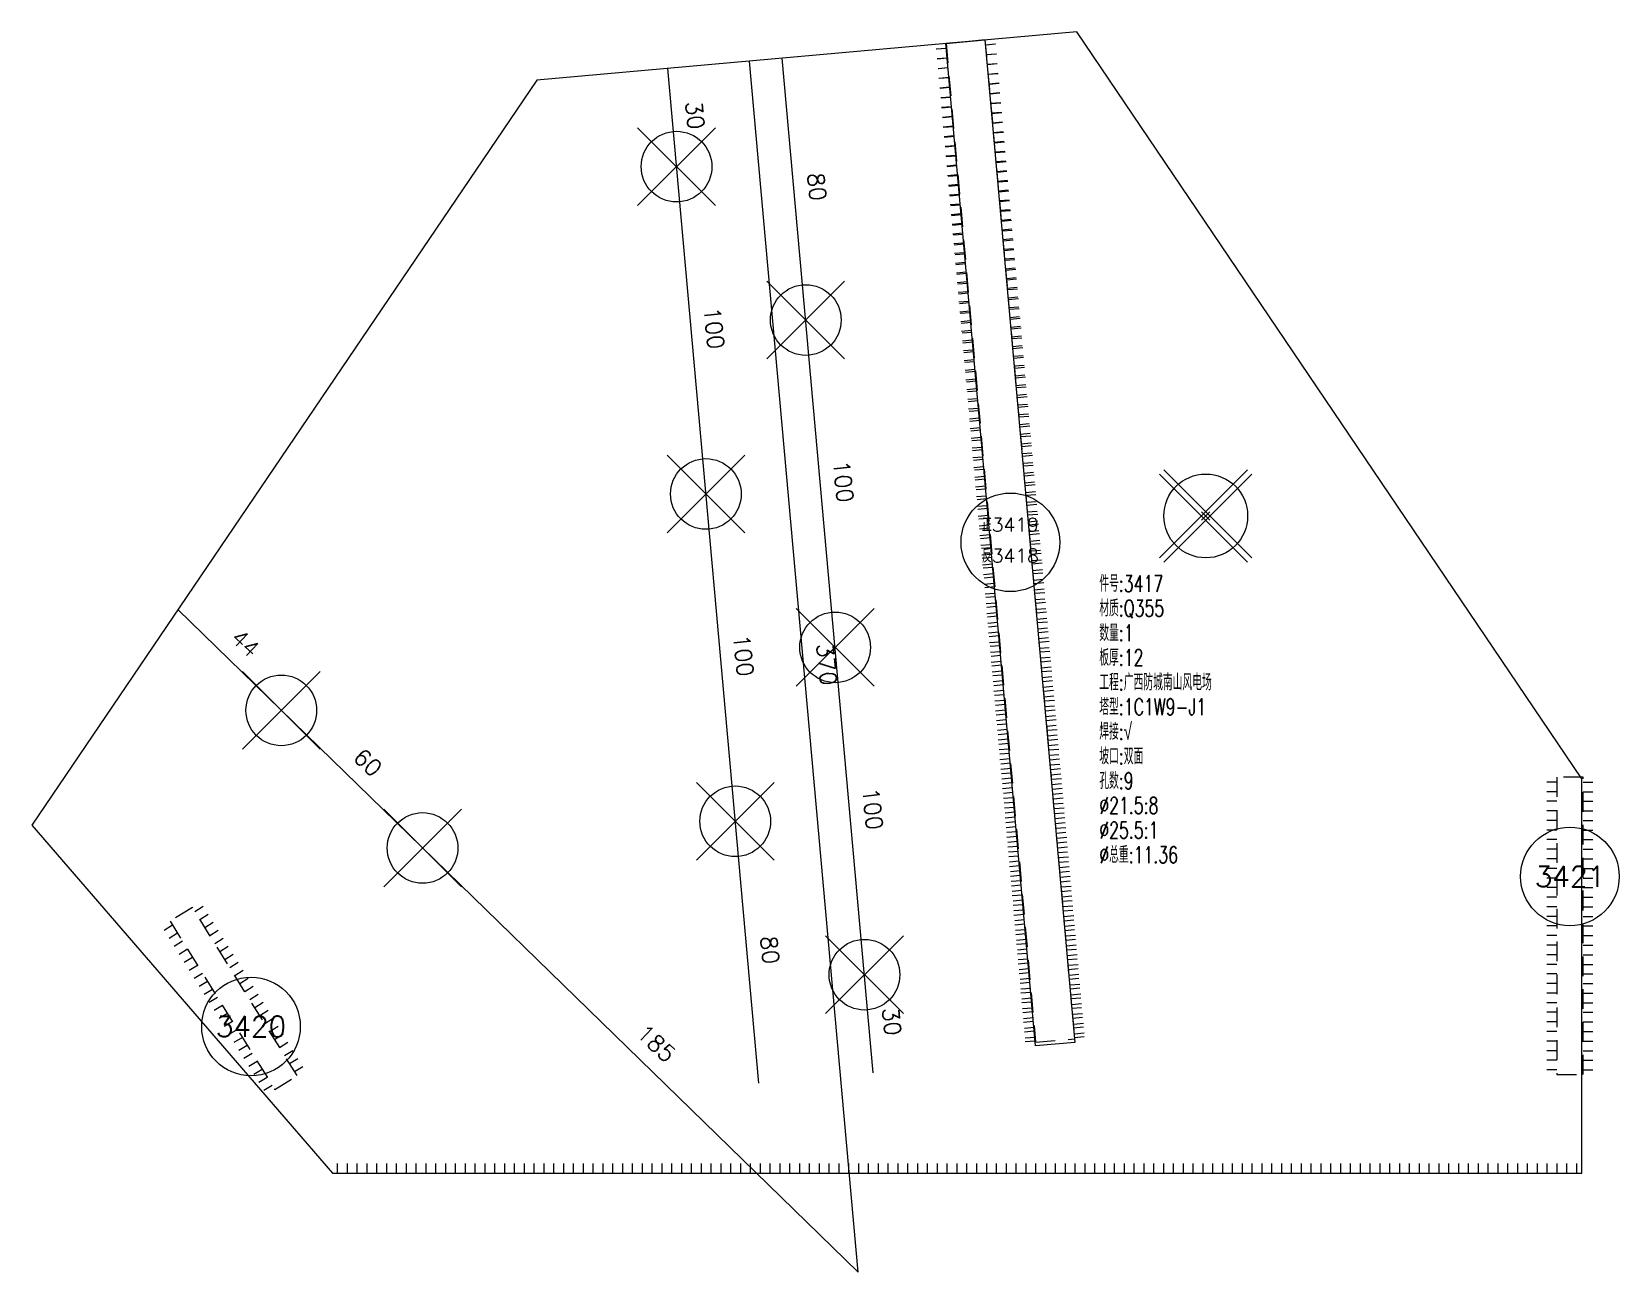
# Model space of a CAD drawing. Extents: x -105 to 10956, y -4548 to 9487.
# Drawn here: x 2144.4 to 2627.3, y -1758.8 to -1381.3 of the extents above; entities that cross this region are included whole.
import ezdxf
from ezdxf.enums import TextEntityAlignment as Align

# ---------------------------------------------------------------- set-up
doc = ezdxf.new("R2010")
doc.units = 0
doc.header["$MEASUREMENT"] = 0
doc.linetypes.add('长虚线', pattern=[10, 6, -4])
for name, color, linetype, lineweight in [('1', 7, 'CONTINUOUS', 25), ('2', 7, 'CONTINUOUS', 25), ('3', 7, 'CONTINUOUS', 25)]:
    doc.layers.add(name, color=color, linetype=linetype, lineweight=lineweight)
doc.styles.get("Standard").update_dxf_attribs({"font": 'simplex.shx', "width": 0.7, "height": 3, "bigfont": 'gbhzfs.shx'})

msp = doc.modelspace()

# ---------------------------------------------------------------- linework, layer by layer
at = {"layer": '1', "color": 7, "linetype": 'Continuous', "lineweight": 18}
for p, q in [((2462.32789, -1381.33415), (2297.98682, -1396.0655)), ((2615.88147, -1608.66338), (2462.32789, -1381.33415)), ((2297.98682, -1396.0655), (2144.35278, -1622.75991)), ((2615.88147, -1728.66338), (2615.88147, -1608.66338)), ((2144.35278, -1622.75991), (2235.88147, -1728.66338)), ((2235.88147, -1728.66338), (2615.88147, -1728.66338))]:
    msp.add_line(p, q, dxfattribs=at)
at = {"layer": '1', "color": 7, "linetype": 'Continuous', "lineweight": 13}
for p, q in [((2328.68051, -1434.19946), (2352.33051, -1410.54946)), ((2352.33051, -1434.19946), (2328.68051, -1410.54946)), ((2368.00479, -1480.87496), (2391.65479, -1457.22496)), ((2391.65479, -1480.87496), (2368.00479, -1457.22496)), ((2337.60861, -1533.80011), (2361.25861, -1510.15011)), ((2361.25861, -1533.80011), (2337.60861, -1510.15011)), ((2487.48131, -1541.41338), (2514.25631, -1514.63838)), ((2514.25631, -1542.68838), (2487.48131, -1515.91338)), ((2515.53131, -1541.41338), (2488.75631, -1514.63838)), ((2488.75631, -1542.68838), (2515.53131, -1515.91338)), ((2500.23131, -1529.93838), (2502.78131, -1527.38838)), ((2502.78131, -1529.93838), (2500.23131, -1527.38838)), ((2376.93287, -1580.4756), (2400.58287, -1556.8256)), ((2400.58287, -1580.4756), (2376.93287, -1556.8256)), ((2208.44506, -1599.64827), (2232.09506, -1575.99827)), ((2232.09506, -1599.64827), (2208.44506, -1575.99827)), ((2346.53669, -1633.40076), (2370.18669, -1609.75076)), ((2370.18669, -1633.40076), (2346.53669, -1609.75076)), ((2251.42249, -1641.51639), (2275.07249, -1617.86639)), ((2275.07249, -1641.51639), (2251.42249, -1617.86639)), ((2385.86097, -1680.07625), (2409.51097, -1656.42625)), ((2409.51097, -1680.07625), (2385.86097, -1656.42625))]:
    msp.add_line(p, q, dxfattribs=at)
for centre, radius in [((2340.50551, -1422.37446), 10.75), ((2379.82979, -1469.04996), 10.75), ((2349.43361, -1521.97511), 10.75), ((2501.50631, -1528.66338), 12.75), ((2388.75787, -1568.6506), 10.75), ((2220.27006, -1587.82327), 10.75), ((2358.36169, -1621.57576), 10.75), ((2263.24749, -1629.69139), 10.75), ((2397.68597, -1668.25125), 10.75)]:
    msp.add_circle(centre, radius, dxfattribs=at)
at = {"layer": '2', "color": 9, "linetype": 'Continuous', "lineweight": 13}
for p, q in [((2395.76122, -1758.78471), (2362.72726, -1390.26224)), ((2400.36439, -1698.1315), (2372.6873, -1389.36943)), ((2365.50421, -1701.25628), (2337.82712, -1392.49426)), ((2395.76122, -1758.78471), (2188.80421, -1557.1697))]:
    msp.add_line(p, q, dxfattribs=at)
at = {"layer": '2', "color": 7, "linetype": 'Continuous', "lineweight": 13}
for p, q in [((2237.37753, -1728.66338), (2237.37753, -1725.66338)), ((2240.36966, -1728.66338), (2240.36966, -1725.66338)), ((2243.36178, -1728.66338), (2243.36178, -1725.66338)), ((2246.35391, -1728.66338), (2246.35391, -1725.66338)), ((2249.34604, -1728.66338), (2249.34604, -1725.66338)), ((2252.33816, -1728.66338), (2252.33816, -1725.66338)), ((2255.33029, -1728.66338), (2255.33029, -1725.66338)), ((2258.32241, -1728.66338), (2258.32241, -1725.66338)), ((2261.31454, -1728.66338), (2261.31454, -1725.66338)), ((2264.30667, -1728.66338), (2264.30667, -1725.66338)), ((2267.29879, -1728.66338), (2267.29879, -1725.66338)), ((2270.29092, -1728.66338), (2270.29092, -1725.66338)), ((2273.28304, -1728.66338), (2273.28304, -1725.66338)), ((2276.27517, -1728.66338), (2276.27517, -1725.66338)), ((2279.2673, -1728.66338), (2279.2673, -1725.66338)), ((2282.25942, -1728.66338), (2282.25942, -1725.66338)), ((2285.25155, -1728.66338), (2285.25155, -1725.66338)), ((2288.24367, -1728.66338), (2288.24367, -1725.66338)), ((2291.2358, -1728.66338), (2291.2358, -1725.66338)), ((2294.22793, -1728.66338), (2294.22793, -1725.66338)), ((2297.22005, -1728.66338), (2297.22005, -1725.66338)), ((2300.21218, -1728.66338), (2300.21218, -1725.66338)), ((2303.2043, -1728.66338), (2303.2043, -1725.66338)), ((2306.19643, -1728.66338), (2306.19643, -1725.66338)), ((2309.18856, -1728.66338), (2309.18856, -1725.66338)), ((2312.18068, -1728.66338), (2312.18068, -1725.66338)), ((2315.17281, -1728.66338), (2315.17281, -1725.66338)), ((2318.16493, -1728.66338), (2318.16493, -1725.66338)), ((2321.15706, -1728.66338), (2321.15706, -1725.66338)), ((2324.14919, -1728.66338), (2324.14919, -1725.66338)), ((2327.14131, -1728.66338), (2327.14131, -1725.66338)), ((2330.13344, -1728.66338), (2330.13344, -1725.66338)), ((2333.12556, -1728.66338), (2333.12556, -1725.66338)), ((2336.11769, -1728.66338), (2336.11769, -1725.66338)), ((2339.10982, -1728.66338), (2339.10982, -1725.66338)), ((2342.10194, -1728.66338), (2342.10194, -1725.66338)), ((2345.09407, -1728.66338), (2345.09407, -1725.66338)), ((2348.08619, -1728.66338), (2348.08619, -1725.66338)), ((2351.07832, -1728.66338), (2351.07832, -1725.66338)), ((2354.07045, -1728.66338), (2354.07045, -1725.66338)), ((2357.06257, -1728.66338), (2357.06257, -1725.66338)), ((2360.0547, -1728.66338), (2360.0547, -1725.66338)), ((2363.04682, -1728.66338), (2363.04682, -1725.66338)), ((2366.03895, -1728.66338), (2366.03895, -1725.66338)), ((2369.03108, -1728.66338), (2369.03108, -1725.66338)), ((2372.0232, -1728.66338), (2372.0232, -1725.66338)), ((2375.01533, -1728.66338), (2375.01533, -1725.66338)), ((2378.00745, -1728.66338), (2378.00745, -1725.66338)), ((2380.99958, -1728.66338), (2380.99958, -1725.66338)), ((2383.99171, -1728.66338), (2383.99171, -1725.66338)), ((2386.98383, -1728.66338), (2386.98383, -1725.66338)), ((2389.97596, -1728.66338), (2389.97596, -1725.66338)), ((2392.96808, -1728.66338), (2392.96808, -1725.66338)), ((2395.96021, -1728.66338), (2395.96021, -1725.66338)), ((2398.95234, -1728.66338), (2398.95234, -1725.66338)), ((2401.94446, -1728.66338), (2401.94446, -1725.66338)), ((2404.93659, -1728.66338), (2404.93659, -1725.66338)), ((2407.92871, -1728.66338), (2407.92871, -1725.66338)), ((2410.92084, -1728.66338), (2410.92084, -1725.66338)), ((2413.91297, -1728.66338), (2413.91297, -1725.66338)), ((2416.90509, -1728.66338), (2416.90509, -1725.66338)), ((2419.89722, -1728.66338), (2419.89722, -1725.66338)), ((2422.88934, -1728.66338), (2422.88934, -1725.66338)), ((2425.88147, -1728.66338), (2425.88147, -1725.66338)), ((2428.8736, -1728.66338), (2428.8736, -1725.66338)), ((2431.86572, -1728.66338), (2431.86572, -1725.66338)), ((2434.85785, -1728.66338), (2434.85785, -1725.66338)), ((2437.84997, -1728.66338), (2437.84997, -1725.66338)), ((2440.8421, -1728.66338), (2440.8421, -1725.66338)), ((2443.83423, -1728.66338), (2443.83423, -1725.66338)), ((2446.82635, -1728.66338), (2446.82635, -1725.66338)), ((2449.81848, -1728.66338), (2449.81848, -1725.66338)), ((2452.8106, -1728.66338), (2452.8106, -1725.66338)), ((2455.80273, -1728.66338), (2455.80273, -1725.66338)), ((2458.79486, -1728.66338), (2458.79486, -1725.66338)), ((2461.78698, -1728.66338), (2461.78698, -1725.66338)), ((2464.77911, -1728.66338), (2464.77911, -1725.66338)), ((2467.77123, -1728.66338), (2467.77123, -1725.66338)), ((2470.76336, -1728.66338), (2470.76336, -1725.66338)), ((2473.75548, -1728.66338), (2473.75548, -1725.66338)), ((2476.74761, -1728.66338), (2476.74761, -1725.66338)), ((2479.73974, -1728.66338), (2479.73974, -1725.66338)), ((2482.73186, -1728.66338), (2482.73186, -1725.66338)), ((2485.72399, -1728.66338), (2485.72399, -1725.66338)), ((2488.71611, -1728.66338), (2488.71611, -1725.66338)), ((2491.70824, -1728.66338), (2491.70824, -1725.66338)), ((2494.70037, -1728.66338), (2494.70037, -1725.66338)), ((2497.69249, -1728.66338), (2497.69249, -1725.66338)), ((2500.68462, -1728.66338), (2500.68462, -1725.66338)), ((2503.67674, -1728.66338), (2503.67674, -1725.66338)), ((2506.66887, -1728.66338), (2506.66887, -1725.66338)), ((2509.661, -1728.66338), (2509.661, -1725.66338)), ((2512.65312, -1728.66338), (2512.65312, -1725.66338)), ((2515.64525, -1728.66338), (2515.64525, -1725.66338)), ((2518.63737, -1728.66338), (2518.63737, -1725.66338)), ((2521.6295, -1728.66338), (2521.6295, -1725.66338)), ((2524.62163, -1728.66338), (2524.62163, -1725.66338)), ((2527.61375, -1728.66338), (2527.61375, -1725.66338)), ((2530.60588, -1728.66338), (2530.60588, -1725.66338)), ((2533.598, -1728.66338), (2533.598, -1725.66338)), ((2536.59013, -1728.66338), (2536.59013, -1725.66338)), ((2539.58226, -1728.66338), (2539.58226, -1725.66338)), ((2542.57438, -1728.66338), (2542.57438, -1725.66338)), ((2545.56651, -1728.66338), (2545.56651, -1725.66338)), ((2548.55863, -1728.66338), (2548.55863, -1725.66338)), ((2551.55076, -1728.66338), (2551.55076, -1725.66338)), ((2554.54289, -1728.66338), (2554.54289, -1725.66338)), ((2557.53501, -1728.66338), (2557.53501, -1725.66338)), ((2560.52714, -1728.66338), (2560.52714, -1725.66338)), ((2563.51926, -1728.66338), (2563.51926, -1725.66338)), ((2566.51139, -1728.66338), (2566.51139, -1725.66338)), ((2569.50352, -1728.66338), (2569.50352, -1725.66338)), ((2572.49564, -1728.66338), (2572.49564, -1725.66338)), ((2575.48777, -1728.66338), (2575.48777, -1725.66338)), ((2578.47989, -1728.66338), (2578.47989, -1725.66338)), ((2581.47202, -1728.66338), (2581.47202, -1725.66338)), ((2584.46415, -1728.66338), (2584.46415, -1725.66338)), ((2587.45627, -1728.66338), (2587.45627, -1725.66338)), ((2590.4484, -1728.66338), (2590.4484, -1725.66338)), ((2593.44052, -1728.66338), (2593.44052, -1725.66338)), ((2596.43265, -1728.66338), (2596.43265, -1725.66338)), ((2599.42478, -1728.66338), (2599.42478, -1725.66338)), ((2602.4169, -1728.66338), (2602.4169, -1725.66338)), ((2605.40903, -1728.66338), (2605.40903, -1725.66338)), ((2608.40115, -1728.66338), (2608.40115, -1725.66338)), ((2611.39328, -1728.66338), (2611.39328, -1725.66338)), ((2614.38541, -1728.66338), (2614.38541, -1725.66338))]:
    msp.add_line(p, q, dxfattribs=at)
at = {"layer": '3', "color": 7, "linetype": 'Continuous', "lineweight": 13}
for p, q in [((2434.47639, -1385.32315), (2437.46441, -1385.0553)), ((2422.52431, -1386.39452), (2419.53629, -1386.66237)), ((2422.78974, -1389.35558), (2419.80172, -1389.62343)), ((2434.74181, -1388.28421), (2437.72983, -1388.01636)), ((2423.05516, -1392.31664), (2420.06714, -1392.58449)), ((2423.32059, -1395.2777), (2420.33257, -1395.54555)), ((2435.00724, -1391.24526), (2437.99526, -1390.97742)), ((2435.27266, -1394.20632), (2438.26068, -1393.93848)), ((2423.58601, -1398.23876), (2420.59799, -1398.50661)), ((2435.53809, -1397.16738), (2438.52611, -1396.89954)), ((2435.80352, -1400.12844), (2438.79154, -1399.8606)), ((2423.85144, -1401.19982), (2420.86342, -1401.46767)), ((2424.11687, -1404.16088), (2421.12885, -1404.42873)), ((2436.06894, -1403.0895), (2439.05696, -1402.82166)), ((2424.38229, -1407.12194), (2421.39427, -1407.38979)), ((2424.64772, -1410.083), (2421.6597, -1410.35085)), ((2436.33437, -1406.05056), (2439.32239, -1405.78272)), ((2436.5998, -1409.01162), (2439.58781, -1408.74378)), ((2424.91314, -1413.04406), (2421.92512, -1413.31191)), ((2436.86522, -1411.97268), (2439.85324, -1411.70484)), ((2437.13065, -1414.93374), (2440.11867, -1414.6659)), ((2425.17857, -1416.00512), (2422.19055, -1416.27297)), ((2425.444, -1418.96618), (2422.45598, -1419.23402)), ((2437.39607, -1417.8948), (2440.38409, -1417.62696)), ((2425.70942, -1421.92724), (2422.7214, -1422.19508)), ((2437.6615, -1420.85586), (2440.64952, -1420.58802)), ((2437.92693, -1423.81692), (2440.91494, -1423.54908)), ((2425.97485, -1424.8883), (2422.98683, -1425.15614)), ((2426.24027, -1427.84936), (2423.25226, -1428.1172)), ((2438.19235, -1426.77798), (2441.18037, -1426.51014)), ((2438.45778, -1429.73904), (2441.4458, -1429.4712)), ((2426.5057, -1430.81042), (2423.51768, -1431.07826)), ((2426.77113, -1433.77148), (2423.78311, -1434.03932)), ((2438.7232, -1432.7001), (2441.71122, -1432.43226)), ((2427.03655, -1436.73254), (2424.04853, -1437.00038)), ((2438.98863, -1435.66116), (2441.97665, -1435.39331)), ((2439.25406, -1438.62222), (2442.24208, -1438.35437)), ((2427.30198, -1439.6936), (2424.31396, -1439.96144)), ((2427.5674, -1442.65466), (2424.57939, -1442.9225)), ((2439.51948, -1441.58328), (2442.5075, -1441.31543)), ((2427.83283, -1445.61572), (2424.84481, -1445.88356)), ((2428.09826, -1448.57678), (2425.11024, -1448.84462)), ((2439.78491, -1444.54434), (2442.77293, -1444.27649)), ((2440.05033, -1447.5054), (2443.03835, -1447.23755)), ((2428.36368, -1451.53784), (2425.37566, -1451.80568)), ((2440.31576, -1450.46646), (2443.30378, -1450.19861)), ((2440.58119, -1453.42752), (2443.56921, -1453.15967)), ((2428.62911, -1454.4989), (2425.64109, -1454.76674)), ((2428.89454, -1457.45996), (2425.90652, -1457.7278)), ((2440.84661, -1456.38858), (2443.83463, -1456.12073)), ((2429.15996, -1460.42101), (2426.17194, -1460.68886)), ((2441.11204, -1459.34964), (2444.10006, -1459.08179)), ((2441.37746, -1462.3107), (2444.36548, -1462.04285)), ((2429.42539, -1463.38207), (2426.43737, -1463.64992)), ((2429.69081, -1466.34313), (2426.70279, -1466.61098)), ((2441.64289, -1465.27176), (2444.63091, -1465.00391)), ((2441.90832, -1468.23282), (2444.89634, -1467.96497)), ((2429.95624, -1469.30419), (2426.96822, -1469.57204)), ((2430.22167, -1472.26525), (2427.23365, -1472.5331)), ((2442.17374, -1471.19388), (2445.16176, -1470.92603)), ((2430.48709, -1475.22631), (2427.49907, -1475.49416)), ((2442.43917, -1474.15493), (2445.42719, -1473.88709)), ((2442.70459, -1477.11599), (2445.69261, -1476.84815)), ((2430.75252, -1478.18737), (2427.7645, -1478.45522)), ((2431.01794, -1481.14843), (2428.02992, -1481.41628)), ((2442.97002, -1480.07705), (2445.95804, -1479.80921)), ((2431.28337, -1484.10949), (2428.29535, -1484.37734)), ((2431.5488, -1487.07055), (2428.56078, -1487.3384)), ((2443.23545, -1483.03811), (2446.22347, -1482.77027)), ((2443.50087, -1485.99917), (2446.48889, -1485.73133)), ((2431.81422, -1490.03161), (2428.8262, -1490.29946)), ((2443.7663, -1488.96023), (2446.75432, -1488.69239)), ((2444.03173, -1491.92129), (2447.01974, -1491.65345)), ((2432.07965, -1492.99267), (2429.09163, -1493.26052)), ((2432.34507, -1495.95373), (2429.35705, -1496.22158)), ((2444.29715, -1494.88235), (2447.28517, -1494.61451)), ((2432.6105, -1498.91479), (2429.62248, -1499.18263)), ((2432.87593, -1501.87585), (2429.88791, -1502.14369)), ((2444.56258, -1497.84341), (2447.5506, -1497.57557)), ((2444.828, -1500.80447), (2447.81602, -1500.53663)), ((2433.14135, -1504.83691), (2430.15333, -1505.10475)), ((2445.09343, -1503.76553), (2448.08145, -1503.49769)), ((2445.35886, -1506.72659), (2448.34687, -1506.45875)), ((2433.40678, -1507.79797), (2430.41876, -1508.06581)), ((2433.6722, -1510.75903), (2430.68419, -1511.02687)), ((2445.62428, -1509.68765), (2448.6123, -1509.41981)), ((2433.93763, -1513.72009), (2430.94961, -1513.98793)), ((2445.88971, -1512.64871), (2448.87773, -1512.38087)), ((2446.15513, -1515.60977), (2449.14315, -1515.34193)), ((2434.20306, -1516.68115), (2431.21504, -1516.94899)), ((2434.46848, -1519.64221), (2431.48046, -1519.91005)), ((2446.42056, -1518.57083), (2449.40858, -1518.30298)), ((2446.68599, -1521.53189), (2449.67401, -1521.26404)), ((2434.73391, -1522.60327), (2431.74589, -1522.87111)), ((2434.99934, -1525.56433), (2432.01132, -1525.83217)), ((2446.95141, -1524.49295), (2449.93943, -1524.2251)), ((2435.26476, -1528.52539), (2432.27674, -1528.79323)), ((2447.21684, -1527.45401), (2450.20486, -1527.18616)), ((2447.48226, -1530.41507), (2450.47028, -1530.14722)), ((2435.53019, -1531.48645), (2432.54217, -1531.75429)), ((2435.79561, -1534.44751), (2432.80759, -1534.71535)), ((2447.74769, -1533.37613), (2450.73571, -1533.10828)), ((2436.06104, -1537.40857), (2433.07302, -1537.67641)), ((2436.32647, -1540.36963), (2433.33845, -1540.63747)), ((2448.01312, -1536.33719), (2451.00114, -1536.06934)), ((2448.27854, -1539.29825), (2451.26656, -1539.0304)), ((2436.59189, -1543.33068), (2433.60387, -1543.59853)), ((2448.54397, -1542.25931), (2451.53199, -1541.99146)), ((2448.80939, -1545.22037), (2451.79741, -1544.95252)), ((2436.85732, -1546.29174), (2433.8693, -1546.55959)), ((2437.12274, -1549.2528), (2434.13472, -1549.52065)), ((2449.07482, -1548.18143), (2452.06284, -1547.91358)), ((2437.38817, -1552.21386), (2434.40015, -1552.48171)), ((2449.34025, -1551.14249), (2452.32827, -1550.87464)), ((2449.60567, -1554.10354), (2452.59369, -1553.8357)), ((2437.6536, -1555.17492), (2434.66558, -1555.44277)), ((2437.91902, -1558.13598), (2434.931, -1558.40383)), ((2449.8711, -1557.0646), (2452.85912, -1556.79676)), ((2450.13653, -1560.02566), (2453.12454, -1559.75782)), ((2438.18445, -1561.09704), (2435.19643, -1561.36489)), ((2438.44987, -1564.0581), (2435.46185, -1564.32595)), ((2450.40195, -1562.98672), (2453.38997, -1562.71888)), ((2438.7153, -1567.01916), (2435.72728, -1567.28701)), ((2450.66738, -1565.94778), (2453.6554, -1565.67994)), ((2450.9328, -1568.90884), (2453.92082, -1568.641)), ((2438.98073, -1569.98022), (2435.99271, -1570.24807)), ((2439.24615, -1572.94128), (2436.25813, -1573.20913)), ((2451.19823, -1571.8699), (2454.18625, -1571.60206)), ((2439.51158, -1575.90234), (2436.52356, -1576.17019)), ((2439.777, -1578.8634), (2436.78899, -1579.13125)), ((2451.46366, -1574.83096), (2454.45167, -1574.56312)), ((2451.72908, -1577.79202), (2454.7171, -1577.52418)), ((2440.04243, -1581.82446), (2437.05441, -1582.0923)), ((2451.99451, -1580.75308), (2454.98253, -1580.48524)), ((2452.25993, -1583.71414), (2455.24795, -1583.4463)), ((2440.30786, -1584.78552), (2437.31984, -1585.05336)), ((2440.57328, -1587.74658), (2437.58526, -1588.01442)), ((2452.52536, -1586.6752), (2455.51338, -1586.40736)), ((2440.83871, -1590.70764), (2437.85069, -1590.97548)), ((2441.10413, -1593.6687), (2438.11612, -1593.93654)), ((2452.79079, -1589.63626), (2455.77881, -1589.36842)), ((2453.05621, -1592.59732), (2456.04423, -1592.32948)), ((2441.36956, -1596.62976), (2438.38154, -1596.8976)), ((2453.32164, -1595.55838), (2456.30966, -1595.29054)), ((2453.58706, -1598.51944), (2456.57508, -1598.25159)), ((2441.63499, -1599.59082), (2438.64697, -1599.85866)), ((2441.90041, -1602.55188), (2438.91239, -1602.81972)), ((2453.85249, -1601.4805), (2456.84051, -1601.21265)), ((2442.16584, -1605.51294), (2439.17782, -1605.78078)), ((2454.11792, -1604.44156), (2457.10594, -1604.17371)), ((2454.38334, -1607.40262), (2457.37136, -1607.13477)), ((2442.43127, -1608.474), (2439.44325, -1608.74184)), ((2442.69669, -1611.43506), (2439.70867, -1611.7029)), ((2454.64877, -1610.36368), (2457.63679, -1610.09583)), ((2442.96212, -1614.39612), (2439.9741, -1614.66396)), ((2443.22754, -1617.35718), (2440.23952, -1617.62502)), ((2454.91419, -1613.32474), (2457.90221, -1613.05689)), ((2455.17962, -1616.2858), (2458.16764, -1616.01795)), ((2443.49297, -1620.31824), (2440.50495, -1620.58608)), ((2455.44505, -1619.24686), (2458.43307, -1618.97901)), ((2455.71047, -1622.20792), (2458.69849, -1621.94007)), ((2443.7584, -1623.2793), (2440.77038, -1623.54714)), ((2444.02382, -1626.24035), (2441.0358, -1626.5082)), ((2455.9759, -1625.16898), (2458.96392, -1624.90113)), ((2444.28925, -1629.20141), (2441.30123, -1629.46926)), ((2444.55467, -1632.16247), (2441.56665, -1632.43032)), ((2456.24132, -1628.13004), (2459.22934, -1627.86219)), ((2456.50675, -1631.0911), (2459.49477, -1630.82325)), ((2444.8201, -1635.12353), (2441.83208, -1635.39138)), ((2456.77218, -1634.05216), (2459.7602, -1633.78431)), ((2457.0376, -1637.01321), (2460.02562, -1636.74537)), ((2445.08553, -1638.08459), (2442.09751, -1638.35244)), ((2445.35095, -1641.04565), (2442.36293, -1641.3135)), ((2457.30303, -1639.97427), (2460.29105, -1639.70643)), ((2445.61638, -1644.00671), (2442.62836, -1644.27456)), ((2457.56846, -1642.93533), (2460.55647, -1642.66749)), ((2457.83388, -1645.89639), (2460.8219, -1645.62855)), ((2445.8818, -1646.96777), (2442.89378, -1647.23562)), ((2446.14723, -1649.92883), (2443.15921, -1650.19668)), ((2458.09931, -1648.85745), (2461.08733, -1648.58961)), ((2458.36473, -1651.81851), (2461.35275, -1651.55067)), ((2446.41266, -1652.88989), (2443.42464, -1653.15774)), ((2446.67808, -1655.85095), (2443.69006, -1656.1188)), ((2458.63016, -1654.77957), (2461.61818, -1654.51173)), ((2446.94351, -1658.81201), (2443.95549, -1659.07986)), ((2458.89559, -1657.74063), (2461.88361, -1657.47279)), ((2459.16101, -1660.70169), (2462.14903, -1660.43385)), ((2447.20893, -1661.77307), (2444.22092, -1662.04091)), ((2447.47436, -1664.73413), (2444.48634, -1665.00197)), ((2459.42644, -1663.66275), (2462.41446, -1663.39491)), ((2447.73979, -1667.69519), (2444.75177, -1667.96303)), ((2448.00521, -1670.65625), (2445.01719, -1670.92409)), ((2459.69186, -1666.62381), (2462.67988, -1666.35597)), ((2459.95729, -1669.58487), (2462.94531, -1669.31703)), ((2448.27064, -1673.61731), (2445.28262, -1673.88515)), ((2460.22272, -1672.54593), (2463.21074, -1672.27809)), ((2460.48814, -1675.50699), (2463.47616, -1675.23915)), ((2448.53607, -1676.57837), (2445.54805, -1676.84621)), ((2448.80149, -1679.53943), (2445.81347, -1679.80727)), ((2460.75357, -1678.46805), (2463.74159, -1678.20021)), ((2449.06692, -1682.50049), (2446.0789, -1682.76833)), ((2449.33234, -1685.46155), (2446.34432, -1685.72939)), ((2461.01899, -1681.42911), (2464.00701, -1681.16126)), ((2461.28442, -1684.39017), (2464.27244, -1684.12232)), ((2449.59777, -1688.42261), (2446.60975, -1688.69045)), ((2461.54985, -1687.35123), (2464.53787, -1687.08338))]:
    msp.add_line(p, q, dxfattribs=at)
at = {"layer": '3', "color": 7, "linetype": '长虚线', "lineweight": 13}
for p, q in [((2434.57402, -1385.32369), (2437.56204, -1385.05584)), ((2422.62195, -1386.39507), (2419.63393, -1386.66291)), ((2422.88903, -1389.37457), (2419.90101, -1389.64241)), ((2434.8411, -1388.30319), (2437.82912, -1388.03535)), ((2423.1561, -1392.35407), (2420.16809, -1392.62191)), ((2423.42318, -1395.33357), (2420.43516, -1395.60142)), ((2435.10818, -1391.28269), (2438.0962, -1391.01485)), ((2435.37526, -1394.26219), (2438.36328, -1393.99435)), ((2423.69026, -1398.31307), (2420.70224, -1398.58092)), ((2435.64234, -1397.24169), (2438.63036, -1396.97385)), ((2435.90942, -1400.2212), (2438.89744, -1399.95335)), ((2423.95734, -1401.29257), (2420.96932, -1401.56042)), ((2424.22442, -1404.27208), (2421.2364, -1404.53992)), ((2436.1765, -1403.2007), (2439.16452, -1402.93285)), ((2424.4915, -1407.25158), (2421.50348, -1407.51942)), ((2436.44358, -1406.1802), (2439.4316, -1405.91235)), ((2436.71066, -1409.1597), (2439.69868, -1408.89185)), ((2424.75858, -1410.23108), (2421.77056, -1410.49892)), ((2425.02566, -1413.21058), (2422.03764, -1413.47842)), ((2436.97774, -1412.1392), (2439.96576, -1411.87136)), ((2437.24482, -1415.1187), (2440.23283, -1414.85086)), ((2425.29274, -1416.19008), (2422.30472, -1416.45792)), ((2425.55982, -1419.16958), (2422.5718, -1419.43743)), ((2437.51189, -1418.0982), (2440.49991, -1417.83036)), ((2425.8269, -1422.14908), (2422.83888, -1422.41693)), ((2437.77897, -1421.0777), (2440.76699, -1420.80986)), ((2438.04605, -1424.05721), (2441.03407, -1423.78936)), ((2426.09398, -1425.12858), (2423.10596, -1425.39643)), ((2426.36105, -1428.10809), (2423.37304, -1428.37593)), ((2438.31313, -1427.03671), (2441.30115, -1426.76886)), ((2426.62813, -1431.08759), (2423.64011, -1431.35543)), ((2426.89521, -1434.06709), (2423.90719, -1434.33493)), ((2438.58021, -1430.01621), (2441.56823, -1429.74836)), ((2438.84729, -1432.99571), (2441.83531, -1432.72786)), ((2427.16229, -1437.04659), (2424.17427, -1437.31443)), ((2439.11437, -1435.97521), (2442.10239, -1435.70737)), ((2439.38145, -1438.95471), (2442.36947, -1438.68687)), ((2427.42937, -1440.02609), (2424.44135, -1440.29393)), ((2427.69645, -1443.00559), (2424.70843, -1443.27344)), ((2439.64853, -1441.93421), (2442.63655, -1441.66637)), ((2427.96353, -1445.98509), (2424.97551, -1446.25294)), ((2439.91561, -1444.91371), (2442.90363, -1444.64587)), ((2440.18269, -1447.89322), (2443.17071, -1447.62537)), ((2428.23061, -1448.96459), (2425.24259, -1449.23244)), ((2428.49769, -1451.9441), (2425.50967, -1452.21194)), ((2440.44977, -1450.87272), (2443.43778, -1450.60487)), ((2440.71684, -1453.85222), (2443.70486, -1453.58437)), ((2428.76477, -1454.9236), (2425.77675, -1455.19144)), ((2429.03185, -1457.9031), (2426.04383, -1458.17094)), ((2440.98392, -1456.83172), (2443.97194, -1456.56387)), ((2429.29893, -1460.8826), (2426.31091, -1461.15044)), ((2441.251, -1459.81122), (2444.23902, -1459.54338)), ((2441.51808, -1462.79072), (2444.5061, -1462.52288)), ((2429.56601, -1463.8621), (2426.57799, -1464.12994)), ((2429.83308, -1466.8416), (2426.84506, -1467.10945)), ((2441.78516, -1465.77022), (2444.77318, -1465.50238)), ((2430.10016, -1469.8211), (2427.11214, -1470.08895)), ((2430.36724, -1472.8006), (2427.37922, -1473.06845)), ((2442.05224, -1468.74972), (2445.04026, -1468.48188)), ((2442.31932, -1471.72923), (2445.30734, -1471.46138)), ((2430.63432, -1475.78011), (2427.6463, -1476.04795)), ((2442.5864, -1474.70873), (2445.57442, -1474.44088)), ((2442.85348, -1477.68823), (2445.8415, -1477.42038)), ((2430.9014, -1478.75961), (2427.91338, -1479.02745)), ((2431.16848, -1481.73911), (2428.18046, -1482.00695)), ((2443.12056, -1480.66773), (2446.10858, -1480.39988)), ((2431.43556, -1484.71861), (2428.44754, -1484.98645)), ((2443.38764, -1483.64723), (2446.37566, -1483.37939)), ((2443.65472, -1486.62673), (2446.64273, -1486.35889)), ((2431.70264, -1487.69811), (2428.71462, -1487.96595)), ((2431.96972, -1490.67761), (2428.9817, -1490.94546)), ((2443.92179, -1489.60623), (2446.90981, -1489.33839)), ((2432.2368, -1493.65711), (2429.24878, -1493.92496)), ((2432.50388, -1496.63661), (2429.51586, -1496.90446)), ((2444.18887, -1492.58573), (2447.17689, -1492.31789)), ((2444.45595, -1495.56524), (2447.44397, -1495.29739)), ((2432.77096, -1499.61612), (2429.78294, -1499.88396)), ((2444.72303, -1498.54474), (2447.71105, -1498.27689)), ((2444.99011, -1501.52424), (2447.97813, -1501.25639)), ((2433.03803, -1502.59562), (2430.05002, -1502.86346)), ((2433.30511, -1505.57512), (2430.31709, -1505.84296)), ((2445.25719, -1504.50374), (2448.24521, -1504.23589)), ((2433.57219, -1508.55462), (2430.58417, -1508.82246)), ((2433.83927, -1511.53412), (2430.85125, -1511.80196)), ((2445.52427, -1507.48324), (2448.51229, -1507.2154)), ((2445.79135, -1510.46274), (2448.77937, -1510.1949)), ((2434.10635, -1514.51362), (2431.11833, -1514.78147)), ((2446.05843, -1513.44224), (2449.04645, -1513.1744)), ((2446.32551, -1516.42174), (2449.31353, -1516.1539)), ((2434.37343, -1517.49312), (2431.38541, -1517.76097)), ((2434.64051, -1520.47262), (2431.65249, -1520.74047)), ((2446.59259, -1519.40125), (2449.58061, -1519.1334)), ((2434.90759, -1523.45213), (2431.91957, -1523.71997)), ((2446.85967, -1522.38075), (2449.84769, -1522.1129)), ((2447.12674, -1525.36025), (2450.11476, -1525.0924)), ((2435.17467, -1526.43163), (2432.18665, -1526.69947)), ((2435.44175, -1529.41113), (2432.45373, -1529.67897)), ((2447.39382, -1528.33975), (2450.38184, -1528.0719)), ((2435.70883, -1532.39063), (2432.72081, -1532.65847)), ((2435.97591, -1535.37013), (2432.98789, -1535.63797)), ((2447.6609, -1531.31925), (2450.64892, -1531.05141)), ((2447.92798, -1534.29875), (2450.916, -1534.03091)), ((2436.24298, -1538.34963), (2433.25497, -1538.61748)), ((2448.19506, -1537.27825), (2451.18308, -1537.01041)), ((2448.46214, -1540.25775), (2451.45016, -1539.98991)), ((2436.51006, -1541.32913), (2433.52204, -1541.59698)), ((2436.77714, -1544.30863), (2433.78912, -1544.57648)), ((2448.72922, -1543.23726), (2451.71724, -1542.96941)), ((2437.04422, -1547.28814), (2434.0562, -1547.55598)), ((2448.9963, -1546.21676), (2451.98432, -1545.94891)), ((2449.26338, -1549.19626), (2452.2514, -1548.92841)), ((2437.3113, -1550.26764), (2434.32328, -1550.53548)), ((2437.57838, -1553.24714), (2434.59036, -1553.51498)), ((2449.53046, -1552.17576), (2452.51848, -1551.90791)), ((2449.79754, -1555.15526), (2452.78556, -1554.88742)), ((2437.84546, -1556.22664), (2434.85744, -1556.49448)), ((2438.11254, -1559.20614), (2435.12452, -1559.47398)), ((2450.06462, -1558.13476), (2453.05264, -1557.86692)), ((2438.37962, -1562.18564), (2435.3916, -1562.45349)), ((2450.3317, -1561.11426), (2453.31971, -1560.84642)), ((2450.59877, -1564.09376), (2453.58679, -1563.82592)), ((2438.6467, -1565.16514), (2435.65868, -1565.43299)), ((2438.91378, -1568.14464), (2435.92576, -1568.41249)), ((2450.86585, -1567.07327), (2453.85387, -1566.80542)), ((2439.18086, -1571.12415), (2436.19284, -1571.39199)), ((2439.44793, -1574.10365), (2436.45992, -1574.37149)), ((2451.13293, -1570.05277), (2454.12095, -1569.78492)), ((2451.40001, -1573.03227), (2454.38803, -1572.76442)), ((2439.71501, -1577.08315), (2436.72699, -1577.35099)), ((2451.66709, -1576.01177), (2454.65511, -1575.74392)), ((2451.93417, -1578.99127), (2454.92219, -1578.72343)), ((2439.98209, -1580.06265), (2436.99407, -1580.33049)), ((2440.24917, -1583.04215), (2437.26115, -1583.30999)), ((2452.20125, -1581.97077), (2455.18927, -1581.70293)), ((2440.51625, -1586.02165), (2437.52823, -1586.2895)), ((2452.46833, -1584.95027), (2455.45635, -1584.68243)), ((2452.73541, -1587.92977), (2455.72343, -1587.66193)), ((2440.78333, -1589.00115), (2437.79531, -1589.269)), ((2441.05041, -1591.98065), (2438.06239, -1592.2485)), ((2453.00249, -1590.90928), (2455.99051, -1590.64143)), ((2453.26957, -1593.88878), (2456.25759, -1593.62093)), ((2441.31749, -1594.96016), (2438.32947, -1595.228)), ((2441.58457, -1597.93966), (2438.59655, -1598.2075)), ((2453.53665, -1596.86828), (2456.52466, -1596.60043)), ((2441.85165, -1600.91916), (2438.86363, -1601.187)), ((2453.80372, -1599.84778), (2456.79174, -1599.57993)), ((2454.0708, -1602.82728), (2457.05882, -1602.55944)), ((2442.11873, -1603.89866), (2439.13071, -1604.1665)), ((2442.38581, -1606.87816), (2439.39779, -1607.146)), ((2454.33788, -1605.80678), (2457.3259, -1605.53894)), ((2442.65288, -1609.85766), (2439.66487, -1610.12551)), ((2442.91996, -1612.83716), (2439.93194, -1613.10501)), ((2454.60496, -1608.78628), (2457.59298, -1608.51844)), ((2454.87204, -1611.76578), (2457.86006, -1611.49794)), ((2608.30172, -1609.63779), (2605.30172, -1609.63779)), ((2608.30172, -1612.55666), (2605.30172, -1612.55666)), ((2616.30172, -1609.63778), (2619.30172, -1609.63778)), ((2616.30172, -1612.55666), (2619.30172, -1612.55666)), ((2443.18704, -1615.81666), (2440.19902, -1616.08451)), ((2455.13912, -1614.74529), (2458.12714, -1614.47744)), ((2455.4062, -1617.72479), (2458.39422, -1617.45694)), ((2608.30172, -1615.47553), (2605.30172, -1615.47553)), ((2616.30172, -1615.47553), (2619.30172, -1615.47553)), ((2443.45412, -1618.79617), (2440.4661, -1619.06401)), ((2443.7212, -1621.77567), (2440.73318, -1622.04351)), ((2455.67328, -1620.70429), (2458.6613, -1620.43644)), ((2608.30172, -1618.3944), (2605.30172, -1618.3944)), ((2608.30172, -1621.31327), (2605.30172, -1621.31327)), ((2616.30172, -1618.3944), (2619.30172, -1618.3944)), ((2616.30172, -1621.31327), (2619.30172, -1621.31327)), ((2443.98828, -1624.75517), (2441.00026, -1625.02301)), ((2455.94036, -1623.68379), (2458.92838, -1623.41594)), ((2456.20744, -1626.66329), (2459.19546, -1626.39545)), ((2608.30172, -1624.23215), (2605.30172, -1624.23215)), ((2608.30172, -1627.15102), (2605.30172, -1627.15102)), ((2616.30172, -1624.23214), (2619.30172, -1624.23214)), ((2616.30172, -1627.15102), (2619.30172, -1627.15102)), ((2444.25536, -1627.73467), (2441.26734, -1628.00251)), ((2444.52244, -1630.71417), (2441.53442, -1630.98201)), ((2456.47452, -1629.64279), (2459.46254, -1629.37495)), ((2456.7416, -1632.62229), (2459.72961, -1632.35445)), ((2608.30172, -1630.06989), (2605.30172, -1630.06989)), ((2616.30172, -1630.06989), (2619.30172, -1630.06989)), ((2444.78952, -1633.69367), (2441.8015, -1633.96152)), ((2445.0566, -1636.67317), (2442.06858, -1636.94102)), ((2457.00867, -1635.60179), (2459.99669, -1635.33395)), ((2608.30172, -1632.98876), (2605.30172, -1632.98876)), ((2608.30172, -1635.90763), (2605.30172, -1635.90763)), ((2616.30172, -1632.98876), (2619.30172, -1632.98876)), ((2616.30172, -1635.90763), (2619.30172, -1635.90763)), ((2445.32368, -1639.65267), (2442.33566, -1639.92052)), ((2457.27575, -1638.5813), (2460.26377, -1638.31345)), ((2457.54283, -1641.5608), (2460.53085, -1641.29295)), ((2608.30172, -1638.82651), (2605.30172, -1638.82651)), ((2608.30172, -1641.74538), (2605.30172, -1641.74538)), ((2616.30172, -1638.8265), (2619.30172, -1638.8265)), ((2616.30172, -1641.74538), (2619.30172, -1641.74538)), ((2445.59076, -1642.63218), (2442.60274, -1642.90002)), ((2445.85783, -1645.61168), (2442.86982, -1645.87952)), ((2457.80991, -1644.5403), (2460.79793, -1644.27245)), ((2608.30172, -1644.66425), (2605.30172, -1644.66425)), ((2616.30172, -1644.66425), (2619.30172, -1644.66425)), ((2193.98556, -1648.99222), (2196.53258, -1647.40708)), ((2195.50181, -1651.42854), (2198.04883, -1649.84339)), ((2446.12491, -1648.59118), (2443.13689, -1648.85902)), ((2446.39199, -1651.57068), (2443.40397, -1651.83852)), ((2458.07699, -1647.5198), (2461.06501, -1647.25195)), ((2458.34407, -1650.4993), (2461.33209, -1650.23146)), ((2608.30172, -1647.58312), (2605.30172, -1647.58312)), ((2608.30172, -1650.50199), (2605.30172, -1650.50199)), ((2616.30172, -1647.58312), (2619.30172, -1647.58312)), ((2616.30172, -1650.50199), (2619.30172, -1650.50199)), ((2187.19351, -1653.21928), (2184.64649, -1654.80443)), ((2188.70976, -1655.6556), (2186.16274, -1657.24075)), ((2197.01806, -1653.86486), (2199.56508, -1652.27971)), ((2198.53432, -1656.30117), (2201.08133, -1654.71602)), ((2446.65907, -1654.55018), (2443.67105, -1654.81802)), ((2458.61115, -1653.4788), (2461.59917, -1653.21096)), ((2458.87823, -1656.4583), (2461.86625, -1656.19046)), ((2608.30172, -1653.42087), (2605.30172, -1653.42087)), ((2608.30172, -1656.33974), (2605.30172, -1656.33974)), ((2616.30172, -1653.42086), (2619.30172, -1653.42086)), ((2616.30172, -1656.33974), (2619.30172, -1656.33974)), ((2190.22601, -1658.09192), (2187.67899, -1659.67706)), ((2191.74226, -1660.52823), (2189.19524, -1662.11338)), ((2200.05057, -1658.73749), (2202.59759, -1657.15234)), ((2201.56682, -1661.1738), (2204.11384, -1659.58866)), ((2446.92615, -1657.52968), (2443.93813, -1657.79753)), ((2447.19323, -1660.50918), (2444.20521, -1660.77703)), ((2459.14531, -1659.4378), (2462.13333, -1659.16996)), ((2608.30172, -1659.25861), (2605.30172, -1659.25861)), ((2616.30172, -1659.25861), (2619.30172, -1659.25861)), ((2193.25851, -1662.96455), (2190.7115, -1664.54969)), ((2194.77476, -1665.40086), (2192.22775, -1666.98601)), ((2203.08307, -1663.61012), (2205.63009, -1662.02497)), ((2204.59932, -1666.04643), (2207.14634, -1664.46129)), ((2447.46031, -1663.48868), (2444.47229, -1663.75653)), ((2459.41239, -1662.41731), (2462.40041, -1662.14946)), ((2459.67947, -1665.39681), (2462.66749, -1665.12896)), ((2608.30172, -1662.17748), (2605.30172, -1662.17748)), ((2608.30172, -1665.09635), (2605.30172, -1665.09635)), ((2616.30172, -1662.17748), (2619.30172, -1662.17748)), ((2616.30172, -1665.09635), (2619.30172, -1665.09635)), ((2196.29102, -1667.83718), (2193.744, -1669.42233)), ((2197.80727, -1670.27349), (2195.26025, -1671.85864)), ((2206.11557, -1668.48275), (2208.66259, -1666.8976)), ((2207.63182, -1670.91907), (2210.17884, -1669.33392)), ((2447.72739, -1666.46819), (2444.73937, -1666.73603)), ((2447.99447, -1669.44769), (2445.00645, -1669.71553)), ((2459.94655, -1668.37631), (2462.93456, -1668.10846)), ((2608.30172, -1668.01523), (2605.30172, -1668.01523)), ((2608.30172, -1670.9341), (2605.30172, -1670.9341)), ((2616.30172, -1668.01522), (2619.30172, -1668.01522)), ((2616.30172, -1670.9341), (2619.30172, -1670.9341)), ((2199.32352, -1672.70981), (2196.7765, -1674.29496)), ((2200.83977, -1675.14613), (2198.29275, -1676.73127)), ((2209.14807, -1673.35538), (2211.69509, -1671.77023)), ((2210.66432, -1675.7917), (2213.21134, -1674.20655)), ((2448.26155, -1672.42719), (2445.27353, -1672.69503)), ((2448.52863, -1675.40669), (2445.54061, -1675.67453)), ((2460.21362, -1671.35581), (2463.20164, -1671.08796)), ((2460.4807, -1674.33531), (2463.46872, -1674.06747)), ((2608.30172, -1673.85297), (2605.30172, -1673.85297)), ((2616.30172, -1673.85297), (2619.30172, -1673.85297)), ((2202.35602, -1677.58244), (2199.809, -1679.16759)), ((2203.87227, -1680.01876), (2201.32525, -1681.60391)), ((2212.18057, -1678.22801), (2214.72759, -1676.64287)), ((2213.69682, -1680.66433), (2216.24384, -1679.07918)), ((2448.79571, -1678.38619), (2445.80769, -1678.65403)), ((2460.74778, -1677.31481), (2463.7358, -1677.04697)), ((2461.01486, -1680.29431), (2464.00288, -1680.02647)), ((2608.30172, -1676.77184), (2605.30172, -1676.77184)), ((2608.30172, -1679.69071), (2605.30172, -1679.69071)), ((2616.30172, -1676.77184), (2619.30172, -1676.77184)), ((2616.30172, -1679.69071), (2619.30172, -1679.69071)), ((2205.38852, -1682.45507), (2202.8415, -1684.04022)), ((2206.90477, -1684.89139), (2204.35775, -1686.47654)), ((2215.21307, -1683.10065), (2217.76009, -1681.5155)), ((2216.72932, -1685.53696), (2219.27634, -1683.95181)), ((2449.06278, -1681.36569), (2446.07477, -1681.63354)), ((2449.32986, -1684.34519), (2446.34184, -1684.61304)), ((2461.28194, -1683.27381), (2464.26996, -1683.00597)), ((2608.30172, -1682.60959), (2605.30172, -1682.60959)), ((2616.30172, -1682.60958), (2619.30172, -1682.60958)), ((2208.42102, -1687.32771), (2205.874, -1688.91285)), ((2209.93727, -1689.76402), (2207.39025, -1691.34917)), ((2218.24557, -1687.97328), (2220.79259, -1686.38813)), ((2219.76182, -1690.40959), (2222.30884, -1688.82444)), ((2449.59694, -1687.32469), (2446.60892, -1687.59254)), ((2461.54902, -1686.25332), (2464.53704, -1685.98547)), ((2608.30172, -1685.52846), (2605.30172, -1685.52846)), ((2608.30172, -1688.44733), (2605.30172, -1688.44733)), ((2616.30172, -1685.52846), (2619.30172, -1685.52846)), ((2616.30172, -1688.44733), (2619.30172, -1688.44733)), ((2211.45352, -1692.20034), (2208.9065, -1693.78548)), ((2212.96977, -1694.63665), (2210.42275, -1696.2218)), ((2221.27807, -1692.84591), (2223.82509, -1691.26076)), ((2222.79432, -1695.28222), (2225.34134, -1693.69708)), ((2608.30172, -1691.3662), (2605.30172, -1691.3662)), ((2608.30172, -1694.28507), (2605.30172, -1694.28507)), ((2616.30172, -1691.3662), (2619.30172, -1691.3662)), ((2616.30172, -1694.28507), (2619.30172, -1694.28507)), ((2214.48602, -1697.07297), (2211.939, -1698.65812)), ((2216.00227, -1699.50928), (2213.45525, -1701.09443)), ((2224.31057, -1697.71854), (2226.85759, -1696.13339)), ((2608.30172, -1697.20395), (2605.30172, -1697.20395)), ((2616.30172, -1697.20394), (2619.30172, -1697.20394)), ((2217.51852, -1701.9456), (2214.9715, -1703.53075))]:
    msp.add_line(p, q, dxfattribs=at)
at = {"layer": '3', "color": 7, "linetype": 'Continuous', "lineweight": 13}
msp.add_lwpolyline([(2449.73048, -1689.90314), (2422.3916, -1384.91399), (2434.34367, -1383.84262), (2461.68256, -1688.83176)], close=True, dxfattribs=at)
at = {"layer": '3', "color": 7, "linetype": '长虚线', "lineweight": 13}
for points in [[(2422.48841, -1384.90532), (2449.73048, -1688.81444), (2461.68256, -1687.74307), (2434.44048, -1383.83394)], [(2608.30172, -1608.17835), (2608.30172, -1698.66338), (2616.30172, -1698.66338), (2616.30172, -1608.17835)], [(2225.0687, -1698.9367), (2193.22744, -1647.77407), (2186.43539, -1652.00113), (2218.27665, -1703.16376)]]:
    msp.add_lwpolyline(points, close=True, dxfattribs=at)
at = {"layer": '3', "color": 7, "linetype": 'Continuous', "lineweight": 18}
for centre in [(2442.06935, -1536.68854), (2612.30172, -1638.34003), (2211.05892, -1683.99602)]:
    msp.add_circle(centre, 15, dxfattribs=at)

# ---------------------------------------------------------------- texts
at = {"layer": '2', "color": 7, "linetype": 'Continuous', "lineweight": 13}
for s, rotation, p in [('30', 276, (2342.15434, -1407.16652)), ('80', 276, (2379.24656, -1428.94185)), ('100', 276, (2347.95758, -1471.90694)), ('100', 276, (2387.28185, -1518.58244)), ('44', 317, (2206.63054, -1570.34761)), ('100', 276, (2356.88566, -1571.50759)), ('370', 276, (2382.23226, -1574.25563)), ('60', 317, (2243.85218, -1606.60846)), ('100', 276, (2396.20994, -1618.18308)), ('80', 276, (2364.92097, -1661.14817)), ('30', 276, (2402.0132, -1682.92353)), ('185', 317, (2331.59776, -1692.08918))]:
    msp.add_text(s, height=5, rotation=rotation, dxfattribs=at).set_placement(p, align=Align.BOTTOM_CENTER)
at = {"layer": '2', "color": 7, "linetype": 'Continuous', "lineweight": 13, "insert": (2469.11713, -1546.74877), "char_height": 5, "width": 500, "attachment_point": 1, "line_spacing_factor": 0.9}
msp.add_mtext('件号:3417\\P材质:Q355\\P数量:1\\P板厚:12\\P工程:广西防城南山风电场\\P塔型:1C1W9-J1\\P焊接:√\\P坡口:双面\\P孔数:9\\P%%c21.5:8\\P%%c25.5:1\\P%%c总重:11.36', dxfattribs=at)
at = {"layer": '3', "color": 7, "linetype": 'Continuous', "lineweight": 13}
msp.add_text('正3419', height=4.166667, dxfattribs=at).set_placement((2442.06935, -1534.68854), align=Align.BOTTOM_CENTER)
msp.add_text('反3418', height=4.166667, dxfattribs=at).set_placement((2442.06935, -1538.68854), align=Align.TOP_CENTER)
for s, p in [('3421', (2612.30172, -1638.34003)), ('3420', (2211.05892, -1683.99602))]:
    msp.add_text(s, height=6.25, dxfattribs=at).set_placement(p, align=Align.MIDDLE_CENTER)

doc.saveas('drawing.dxf')
